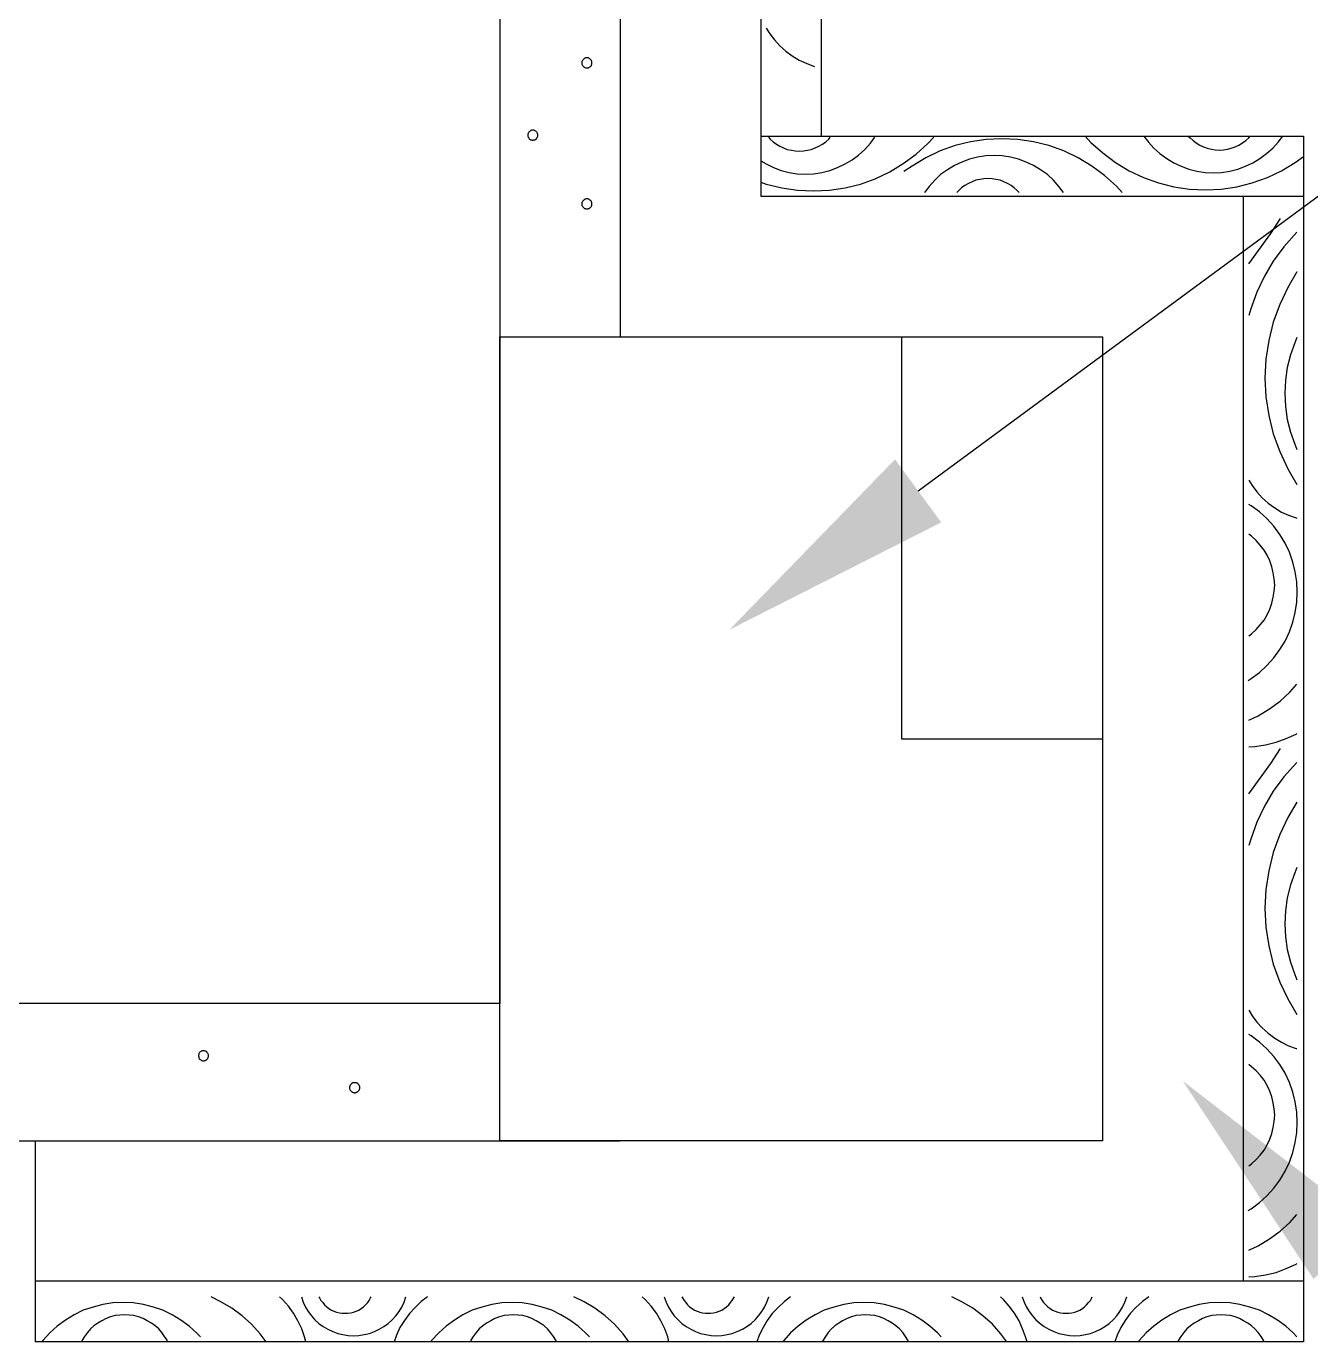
# Model space of a CAD drawing. Header units: metres. Extents: x 0 to 420, y 0 to 297.
# Drawn here: x 280.02 to 323.43, y 152.77 to 197.21 of the extents above; entities that cross this region are included whole.
import ezdxf

# ---------------------------------------------------------------- set-up
doc = ezdxf.new("R2010")
doc.units = ezdxf.units.M

msp = doc.modelspace()

# ---------------------------------------------------------------- linework, layer by layer
for p, q in [((306.88, 226.95), (306.88, 193.5)), ((304.84, 224.91), (304.84, 191.47)), ((300.09, 220.16), (300.09, 186.72)), ((296.03, 215.12), (296.03, 164.2)), ((305.03, 197.15), (305.15, 196.96)), ((305.15, 196.96), (305.31, 196.75)), ((305.31, 196.75), (305.49, 196.55)), ((305.49, 196.55), (305.69, 196.37)), ((310.16, 181.52), (330.41, 196.43)), ((296.03, 196.19), (296.03, 164.2)), ((298.81, 196.04), (298.8, 196.02)), ((298.8, 196.02), (298.8, 196.01)), ((298.8, 196.01), (298.8, 195.99)), ((298.8, 195.99), (298.8, 195.97)), ((298.82, 196.05), (298.81, 196.04)), ((298.83, 196.07), (298.82, 196.05)), ((298.84, 196.08), (298.83, 196.07)), ((298.85, 196.09), (298.84, 196.08)), ((298.86, 196.11), (298.85, 196.09)), ((298.87, 196.12), (298.86, 196.11)), ((298.89, 196.12), (298.87, 196.12)), ((298.9, 196.13), (298.89, 196.12)), ((298.92, 196.14), (298.9, 196.13)), ((298.93, 196.14), (298.92, 196.14)), ((298.95, 196.14), (298.93, 196.14)), ((298.97, 196.14), (298.95, 196.14)), ((298.98, 196.14), (298.97, 196.14)), ((299, 196.14), (298.98, 196.14)), ((299.02, 196.14), (299, 196.14)), ((299.03, 196.13), (299.02, 196.14)), ((299.05, 196.12), (299.03, 196.13)), ((299.06, 196.12), (299.05, 196.12)), ((299.07, 196.11), (299.06, 196.12)), ((299.09, 196.09), (299.07, 196.11)), ((299.1, 196.08), (299.09, 196.09)), ((299.11, 196.07), (299.1, 196.08)), ((299.12, 196.05), (299.11, 196.07)), ((299.12, 196.04), (299.12, 196.05)), ((299.13, 196.02), (299.12, 196.04)), ((299.13, 196.01), (299.13, 196.02)), ((299.14, 195.99), (299.13, 196.01)), ((299.14, 195.97), (299.14, 195.99)), ((305.69, 196.37), (305.9, 196.21)), ((305.9, 196.21), (306.14, 196.07)), ((306.14, 196.07), (306.38, 195.96)), ((298.8, 195.97), (298.8, 195.96)), ((298.8, 195.97), (298.8, 195.97)), ((298.8, 195.96), (298.8, 195.94)), ((298.8, 195.94), (298.8, 195.93)), ((298.8, 195.93), (298.81, 195.91)), ((298.81, 195.91), (298.82, 195.89)), ((298.82, 195.89), (298.83, 195.88)), ((298.83, 195.88), (298.84, 195.87)), ((298.84, 195.87), (298.85, 195.85)), ((298.85, 195.85), (298.86, 195.84)), ((298.86, 195.84), (298.87, 195.83)), ((298.87, 195.83), (298.89, 195.83)), ((298.89, 195.83), (298.9, 195.82)), ((298.9, 195.82), (298.92, 195.81)), ((298.92, 195.81), (298.93, 195.81)), ((298.93, 195.81), (298.95, 195.81)), ((298.95, 195.81), (298.97, 195.81)), ((298.97, 195.81), (298.98, 195.81)), ((298.98, 195.81), (299, 195.81)), ((299, 195.81), (299.02, 195.81)), ((299.02, 195.81), (299.03, 195.82)), ((299.03, 195.82), (299.05, 195.83)), ((299.05, 195.83), (299.06, 195.83)), ((299.06, 195.83), (299.07, 195.84)), ((299.07, 195.84), (299.09, 195.85)), ((299.09, 195.85), (299.1, 195.87)), ((299.1, 195.87), (299.11, 195.88)), ((299.11, 195.88), (299.12, 195.89)), ((299.12, 195.91), (299.13, 195.93)), ((299.12, 195.89), (299.12, 195.91)), ((299.13, 195.94), (299.14, 195.96)), ((299.13, 195.93), (299.13, 195.94)), ((299.14, 195.96), (299.14, 195.97)), ((299.14, 195.97), (299.14, 195.97)), ((306.38, 195.96), (306.63, 195.86)), ((306.63, 195.86), (306.66, 195.85)), ((296.98, 193.58), (296.97, 193.57)), ((296.97, 193.57), (296.97, 193.55)), ((296.97, 193.55), (296.97, 193.53)), ((296.97, 193.53), (296.97, 193.52)), ((296.97, 193.53), (296.97, 193.53)), ((296.97, 193.52), (296.97, 193.5)), ((296.97, 193.5), (296.98, 193.48)), ((296.99, 193.61), (296.98, 193.6)), ((296.98, 193.6), (296.98, 193.58)), ((296.98, 193.48), (296.98, 193.47)), ((296.98, 193.47), (296.99, 193.45)), ((297, 193.63), (296.99, 193.61)), ((296.99, 193.45), (297, 193.44)), ((297.01, 193.64), (297, 193.63)), ((297, 193.44), (297.01, 193.43)), ((297.02, 193.65), (297.01, 193.64)), ((297.01, 193.43), (297.02, 193.41)), ((297.03, 193.66), (297.02, 193.65)), ((297.02, 193.41), (297.03, 193.4)), ((297.05, 193.67), (297.03, 193.66)), ((297.03, 193.4), (297.05, 193.39)), ((297.06, 193.68), (297.05, 193.67)), ((297.05, 193.39), (297.06, 193.38)), ((297.07, 193.69), (297.06, 193.68)), ((297.06, 193.38), (297.07, 193.38)), ((297.09, 193.7), (297.07, 193.69)), ((297.07, 193.38), (297.09, 193.37)), ((297.11, 193.7), (297.09, 193.7)), ((297.09, 193.37), (297.11, 193.37)), ((297.12, 193.7), (297.11, 193.7)), ((297.11, 193.37), (297.12, 193.36)), ((297.14, 193.7), (297.12, 193.7)), ((297.12, 193.36), (297.14, 193.36)), ((297.16, 193.7), (297.14, 193.7)), ((297.14, 193.36), (297.16, 193.36)), ((297.17, 193.7), (297.16, 193.7)), ((297.16, 193.36), (297.17, 193.37)), ((297.19, 193.7), (297.17, 193.7)), ((297.17, 193.37), (297.19, 193.37)), ((297.2, 193.69), (297.19, 193.7)), ((297.19, 193.37), (297.2, 193.38)), ((297.22, 193.68), (297.2, 193.69)), ((297.2, 193.38), (297.22, 193.38)), ((297.23, 193.67), (297.22, 193.68)), ((297.22, 193.38), (297.23, 193.39)), ((297.25, 193.66), (297.23, 193.67)), ((297.23, 193.39), (297.25, 193.4)), ((297.26, 193.65), (297.25, 193.66)), ((297.25, 193.4), (297.26, 193.41)), ((297.27, 193.64), (297.26, 193.65)), ((297.26, 193.41), (297.27, 193.43)), ((297.28, 193.63), (297.27, 193.64)), ((297.27, 193.43), (297.28, 193.44)), ((297.29, 193.61), (297.28, 193.63)), ((297.28, 193.44), (297.29, 193.45)), ((297.3, 193.6), (297.29, 193.61)), ((297.29, 193.45), (297.3, 193.47)), ((297.3, 193.58), (297.3, 193.6)), ((297.31, 193.57), (297.3, 193.58)), ((297.3, 193.48), (297.31, 193.5)), ((297.3, 193.47), (297.3, 193.48)), ((297.31, 193.55), (297.31, 193.57)), ((297.31, 193.53), (297.31, 193.55)), ((297.31, 193.52), (297.31, 193.53)), ((297.31, 193.53), (297.31, 193.53)), ((297.31, 193.5), (297.31, 193.52)), ((304.84, 193.5), (323.18, 193.5)), ((305.1, 193.46), (305.16, 193.4)), ((305.16, 193.4), (305.26, 193.31)), ((307.04, 193.31), (307.14, 193.4)), ((307.14, 193.4), (307.19, 193.46)), ((308.55, 193.26), (308.7, 193.46)), ((310.49, 193.25), (310.69, 193.46)), ((312.46, 193.39), (311.93, 193.31)), ((312.99, 193.41), (312.46, 193.39)), ((313.53, 193.39), (312.99, 193.41)), ((314.06, 193.31), (313.53, 193.39)), ((315.8, 193.5), (316, 193.29)), ((317.79, 193.5), (317.94, 193.3)), ((319.29, 193.5), (319.35, 193.44)), ((319.35, 193.44), (319.45, 193.35)), ((319.45, 193.35), (319.56, 193.27)), ((321.12, 193.27), (321.23, 193.35)), ((321.23, 193.35), (321.33, 193.44)), ((321.33, 193.44), (321.38, 193.5)), ((322.33, 193.3), (322.48, 193.5)), ((323.18, 193.5), (323.18, 152.77)), ((305.26, 193.31), (305.37, 193.23)), ((305.37, 193.23), (305.49, 193.16)), ((305.49, 193.16), (305.61, 193.1)), ((305.61, 193.1), (305.74, 193.05)), ((305.74, 193.05), (305.88, 193.02)), ((305.88, 193.02), (306.01, 193)), ((306.01, 193), (306.15, 192.99)), ((306.15, 192.99), (306.29, 193)), ((306.29, 193), (306.42, 193.02)), ((306.42, 193.02), (306.55, 193.05)), ((306.55, 193.05), (306.68, 193.1)), ((306.68, 193.1), (306.81, 193.16)), ((306.81, 193.16), (306.93, 193.23)), ((306.93, 193.23), (307.04, 193.31)), ((308.15, 192.86), (308.36, 193.05)), ((308.36, 193.05), (308.55, 193.26)), ((309.66, 192.57), (310.09, 192.89)), ((310.09, 192.89), (310.49, 193.25)), ((310.9, 193), (310.42, 192.77)), ((311.41, 193.18), (310.9, 193)), ((311.93, 193.31), (311.41, 193.18)), ((314.58, 193.18), (314.06, 193.31)), ((315.08, 193), (314.58, 193.18)), ((315.57, 192.77), (315.08, 193)), ((316, 193.29), (316.4, 192.93)), ((316.4, 192.93), (316.83, 192.61)), ((317.94, 193.3), (318.13, 193.09)), ((318.13, 193.09), (318.33, 192.91)), ((318.33, 192.91), (318.56, 192.74)), ((319.56, 193.27), (319.68, 193.2)), ((319.68, 193.2), (319.8, 193.14)), ((319.8, 193.14), (319.93, 193.09)), ((319.93, 193.09), (320.07, 193.06)), ((320.07, 193.06), (320.2, 193.04)), ((320.2, 193.04), (320.34, 193.03)), ((320.34, 193.03), (320.48, 193.04)), ((320.48, 193.04), (320.61, 193.06)), ((320.61, 193.06), (320.74, 193.09)), ((320.74, 193.09), (320.87, 193.14)), ((320.87, 193.14), (321, 193.2)), ((321, 193.2), (321.12, 193.27)), ((321.71, 192.74), (321.93, 192.91)), ((321.93, 192.91), (322.14, 193.09)), ((322.14, 193.09), (322.33, 193.3)), ((304.84, 192.66), (305.02, 192.56)), ((305.02, 192.56), (305.27, 192.44)), ((305.27, 192.44), (305.53, 192.34)), ((307.18, 192.34), (307.44, 192.44)), ((307.44, 192.44), (307.69, 192.56)), ((307.69, 192.56), (307.93, 192.7)), ((307.93, 192.7), (308.15, 192.86)), ((309.2, 192.29), (309.66, 192.57)), ((309.96, 192.49), (309.68, 192.3)), ((310.42, 192.77), (309.96, 192.49)), ((311.39, 192.51), (311.15, 192.36)), ((311.64, 192.62), (311.39, 192.51)), ((311.9, 192.72), (311.64, 192.62)), ((312.17, 192.79), (311.9, 192.72)), ((312.45, 192.83), (312.17, 192.79)), ((312.73, 192.84), (312.45, 192.83)), ((313, 192.83), (312.73, 192.84)), ((313.28, 192.79), (313, 192.83)), ((313.55, 192.72), (313.28, 192.79)), ((313.81, 192.62), (313.55, 192.72)), ((314.06, 192.51), (313.81, 192.62)), ((314.3, 192.36), (314.06, 192.51)), ((316.03, 192.49), (315.57, 192.77)), ((316.46, 192.17), (316.03, 192.49)), ((316.83, 192.61), (317.29, 192.33)), ((318.56, 192.74), (318.8, 192.6)), ((318.8, 192.6), (319.05, 192.48)), ((319.05, 192.48), (319.31, 192.38)), ((320.96, 192.38), (321.22, 192.48)), ((321.22, 192.48), (321.47, 192.6)), ((321.47, 192.6), (321.71, 192.74)), ((322.44, 192.33), (322.9, 192.61)), ((322.9, 192.61), (323.18, 192.81)), ((305.53, 192.34), (305.8, 192.27)), ((305.8, 192.27), (306.07, 192.23)), ((306.07, 192.23), (306.35, 192.22)), ((306.35, 192.22), (306.63, 192.23)), ((306.63, 192.23), (306.91, 192.27)), ((306.91, 192.27), (307.18, 192.34)), ((308.21, 191.88), (308.71, 192.06)), ((308.71, 192.06), (309.2, 192.29)), ((310.72, 192.01), (310.53, 191.8)), ((310.92, 192.2), (310.72, 192.01)), ((311.15, 192.36), (310.92, 192.2)), ((312.11, 192.01), (311.99, 191.96)), ((312.25, 192.04), (312.11, 192.01)), ((312.38, 192.06), (312.25, 192.04)), ((312.52, 192.07), (312.38, 192.06)), ((312.66, 192.06), (312.52, 192.07)), ((312.79, 192.04), (312.66, 192.06)), ((312.93, 192.01), (312.79, 192.04)), ((313.06, 191.96), (312.93, 192.01)), ((314.53, 192.2), (314.3, 192.36)), ((314.73, 192.01), (314.53, 192.2)), ((314.92, 191.8), (314.73, 192.01)), ((316.86, 191.81), (316.46, 192.17)), ((317.29, 192.33), (317.78, 192.1)), ((317.78, 192.1), (318.28, 191.92)), ((319.31, 192.38), (319.58, 192.32)), ((319.58, 192.32), (319.86, 192.27)), ((319.86, 192.27), (320.13, 192.26)), ((320.13, 192.26), (320.41, 192.27)), ((320.41, 192.27), (320.69, 192.32)), ((320.69, 192.32), (320.96, 192.38)), ((321.45, 191.92), (321.96, 192.1)), ((321.96, 192.1), (322.44, 192.33)), ((304.84, 191.94), (305.03, 191.88)), ((305.03, 191.88), (305.55, 191.75)), ((305.55, 191.75), (306.08, 191.67)), ((306.08, 191.67), (306.62, 191.65)), ((306.62, 191.65), (307.16, 191.67)), ((307.16, 191.67), (307.69, 191.75)), ((307.69, 191.75), (308.21, 191.88)), ((310.53, 191.8), (310.38, 191.6)), ((311.53, 191.66), (311.47, 191.6)), ((311.63, 191.75), (311.53, 191.66)), ((311.74, 191.83), (311.63, 191.75)), ((311.86, 191.9), (311.74, 191.83)), ((311.99, 191.96), (311.86, 191.9)), ((313.18, 191.9), (313.06, 191.96)), ((313.3, 191.83), (313.18, 191.9)), ((313.41, 191.75), (313.3, 191.83)), ((313.51, 191.66), (313.41, 191.75)), ((313.57, 191.6), (313.51, 191.66)), ((315.07, 191.6), (314.92, 191.8)), ((317.06, 191.6), (316.86, 191.81)), ((318.28, 191.92), (318.8, 191.79)), ((318.8, 191.79), (319.33, 191.71)), ((319.33, 191.71), (319.87, 191.69)), ((319.87, 191.69), (320.4, 191.71)), ((320.4, 191.71), (320.93, 191.79)), ((320.93, 191.79), (321.45, 191.92)), ((298.81, 191.27), (298.8, 191.26)), ((298.8, 191.26), (298.8, 191.24)), ((298.8, 191.24), (298.8, 191.23)), ((298.8, 191.23), (298.8, 191.21)), ((298.8, 191.21), (298.8, 191.19)), ((298.8, 191.21), (298.8, 191.21)), ((298.8, 191.19), (298.8, 191.18)), ((298.8, 191.18), (298.8, 191.16)), ((298.8, 191.16), (298.81, 191.14)), ((298.82, 191.29), (298.81, 191.27)), ((298.81, 191.14), (298.82, 191.13)), ((298.83, 191.3), (298.82, 191.29)), ((298.82, 191.13), (298.83, 191.12)), ((298.84, 191.32), (298.83, 191.3)), ((298.83, 191.12), (298.84, 191.1)), ((298.85, 191.33), (298.84, 191.32)), ((298.84, 191.1), (298.85, 191.09)), ((298.86, 191.34), (298.85, 191.33)), ((298.87, 191.35), (298.86, 191.34)), ((298.89, 191.36), (298.87, 191.35)), ((298.9, 191.37), (298.89, 191.36)), ((298.92, 191.37), (298.9, 191.37)), ((298.93, 191.38), (298.92, 191.37)), ((298.95, 191.38), (298.93, 191.38)), ((298.97, 191.38), (298.95, 191.38)), ((298.98, 191.38), (298.97, 191.38)), ((299, 191.38), (298.98, 191.38)), ((299.02, 191.37), (299, 191.38)), ((299.03, 191.37), (299.02, 191.37)), ((299.05, 191.36), (299.03, 191.37)), ((299.06, 191.35), (299.05, 191.36)), ((299.07, 191.34), (299.06, 191.35)), ((299.09, 191.33), (299.07, 191.34)), ((299.1, 191.32), (299.09, 191.33)), ((299.09, 191.09), (299.1, 191.1)), ((299.11, 191.3), (299.1, 191.32)), ((299.1, 191.1), (299.11, 191.12)), ((299.12, 191.29), (299.11, 191.3)), ((299.11, 191.12), (299.12, 191.13)), ((299.12, 191.27), (299.12, 191.29)), ((299.13, 191.26), (299.12, 191.27)), ((299.12, 191.14), (299.13, 191.16)), ((299.12, 191.13), (299.12, 191.14)), ((299.13, 191.24), (299.13, 191.26)), ((299.14, 191.23), (299.13, 191.24)), ((299.13, 191.18), (299.14, 191.19)), ((299.13, 191.16), (299.13, 191.18)), ((299.14, 191.21), (299.14, 191.23)), ((299.14, 191.19), (299.14, 191.21)), ((299.14, 191.21), (299.14, 191.21)), ((304.84, 191.47), (323.18, 191.47)), ((321.14, 191.47), (321.14, 154.81)), ((298.85, 191.09), (298.86, 191.08)), ((298.86, 191.08), (298.87, 191.07)), ((298.87, 191.07), (298.89, 191.06)), ((298.89, 191.06), (298.9, 191.05)), ((298.9, 191.05), (298.92, 191.05)), ((298.92, 191.05), (298.93, 191.04)), ((298.93, 191.04), (298.95, 191.04)), ((298.95, 191.04), (298.97, 191.04)), ((298.97, 191.04), (298.98, 191.04)), ((298.98, 191.04), (299, 191.04)), ((299, 191.04), (299.02, 191.05)), ((299.02, 191.05), (299.03, 191.05)), ((299.03, 191.05), (299.05, 191.06)), ((299.05, 191.06), (299.06, 191.07)), ((299.06, 191.07), (299.07, 191.08)), ((299.07, 191.08), (299.09, 191.09)), ((322.08, 190.21), (322.41, 190.72)), ((321.34, 189.19), (322.08, 190.21)), ((322.96, 190.25), (322.52, 189.76)), ((322.52, 189.76), (322.16, 189.28)), ((322.16, 189.28), (321.86, 188.77)), ((322.96, 188.92), (322.65, 188.39)), ((321.86, 188.77), (321.6, 188.23)), ((321.6, 188.23), (321.4, 187.66)), ((322.65, 188.39), (322.38, 187.81)), ((321.4, 187.66), (321.34, 187.44)), ((322.38, 187.81), (322.16, 187.21)), ((322.16, 187.21), (322.01, 186.59)), ((296.03, 186.72), (316.39, 186.72)), ((296.03, 159.56), (296.03, 186.72)), ((309.6, 186.72), (309.6, 173.14)), ((316.39, 186.72), (316.39, 159.56)), ((322.96, 186.7), (322.89, 186.52)), ((322.01, 186.59), (321.91, 185.96)), ((322.89, 186.52), (322.74, 186.11)), ((321.91, 185.96), (321.88, 185.32)), ((322.74, 186.11), (322.63, 185.68)), ((321.88, 185.32), (321.91, 184.69)), ((322.63, 185.68), (322.57, 185.25)), ((322.57, 185.25), (322.55, 184.81)), ((321.91, 184.69), (322.01, 184.06)), ((322.55, 184.81), (322.57, 184.37)), ((322.01, 184.06), (322.16, 183.44)), ((322.57, 184.37), (322.63, 183.93)), ((322.63, 183.93), (322.74, 183.5)), ((322.16, 183.44), (322.38, 182.84)), ((322.74, 183.5), (322.89, 183.09)), ((322.38, 182.84), (322.65, 182.26)), ((322.89, 183.09), (322.96, 182.91)), ((322.65, 182.26), (322.96, 181.73)), ((321.34, 181.88), (321.45, 181.7)), ((321.45, 181.7), (321.61, 181.48)), ((321.61, 181.48), (321.79, 181.28)), ((321.41, 181.01), (321.34, 181.06)), ((321.69, 180.81), (321.41, 181.01)), ((321.79, 181.28), (321.99, 181.1)), ((321.99, 181.1), (322.21, 180.94)), ((322.21, 180.94), (322.44, 180.8)), ((321.94, 180.58), (321.69, 180.81)), ((322.18, 180.32), (321.94, 180.58)), ((322.44, 180.8), (322.68, 180.69)), ((322.68, 180.69), (322.93, 180.6)), ((322.93, 180.6), (322.96, 180.59)), ((321.43, 179.98), (321.34, 180.05)), ((322.38, 180.04), (322.18, 180.32)), ((322.56, 179.75), (322.38, 180.04)), ((321.58, 179.84), (321.43, 179.98)), ((321.72, 179.68), (321.58, 179.84)), ((321.85, 179.51), (321.72, 179.68)), ((322.71, 179.44), (322.56, 179.75)), ((321.95, 179.34), (321.85, 179.51)), ((322.04, 179.15), (321.95, 179.34)), ((322.11, 178.95), (322.04, 179.15)), ((322.82, 179.11), (322.71, 179.44)), ((322.9, 178.78), (322.82, 179.11)), ((322.16, 178.75), (322.11, 178.95)), ((322.19, 178.54), (322.16, 178.75)), ((322.96, 178.44), (322.9, 178.78)), ((322.21, 178.33), (322.19, 178.54)), ((322.19, 178.13), (322.21, 178.33)), ((322.97, 178.09), (322.96, 178.44)), ((322.11, 177.72), (322.16, 177.92)), ((322.16, 177.92), (322.19, 178.13)), ((322.96, 177.75), (322.97, 178.09)), ((321.85, 177.15), (321.95, 177.33)), ((321.95, 177.33), (322.04, 177.52)), ((322.04, 177.52), (322.11, 177.72)), ((322.82, 177.08), (322.9, 177.41)), ((322.9, 177.41), (322.96, 177.75)), ((321.58, 176.83), (321.72, 176.99)), ((321.72, 176.99), (321.85, 177.15)), ((322.71, 176.75), (322.82, 177.08)), ((321.34, 176.62), (321.43, 176.69)), ((321.43, 176.69), (321.58, 176.83)), ((322.38, 176.15), (322.56, 176.44)), ((322.56, 176.44), (322.71, 176.75)), ((322.18, 175.87), (322.38, 176.15)), ((321.69, 175.38), (321.94, 175.61)), ((321.94, 175.61), (322.18, 175.87)), ((321.31, 175.11), (321.41, 175.18)), ((321.41, 175.18), (321.69, 175.38)), ((322.39, 174.41), (322.72, 174.71)), ((322.72, 174.71), (322.96, 174.98)), ((322.03, 174.15), (322.39, 174.41)), ((321.34, 173.77), (321.65, 173.92)), ((321.65, 173.92), (322.03, 174.15)), ((322.93, 173.3), (322.96, 173.32)), ((309.6, 173.14), (316.39, 173.14)), ((321.34, 172.87), (321.54, 172.88)), ((321.54, 172.88), (321.9, 172.94)), ((321.9, 172.94), (322.26, 173.03)), ((322.26, 173.03), (322.6, 173.15)), ((322.6, 173.15), (322.93, 173.3)), ((322.08, 172.3), (322.41, 172.81)), ((321.34, 171.28), (322.08, 172.3)), ((322.96, 172.34), (322.52, 171.85)), ((322.52, 171.85), (322.16, 171.37)), ((322.16, 171.37), (321.86, 170.86)), ((321.86, 170.86), (321.6, 170.32)), ((322.96, 171), (322.65, 170.48)), ((321.6, 170.32), (321.4, 169.75)), ((322.65, 170.48), (322.38, 169.9)), ((322.38, 169.9), (322.16, 169.3)), ((321.4, 169.75), (321.34, 169.53)), ((322.16, 169.3), (322.01, 168.68)), ((322.01, 168.68), (321.91, 168.05)), ((322.89, 168.61), (322.74, 168.2)), ((322.96, 168.79), (322.89, 168.61)), ((321.91, 168.05), (321.88, 167.41)), ((322.74, 168.2), (322.63, 167.77)), ((322.63, 167.77), (322.57, 167.33)), ((321.88, 167.41), (321.91, 166.77)), ((322.57, 167.33), (322.55, 166.89)), ((321.91, 166.77), (322.01, 166.14)), ((322.55, 166.89), (322.57, 166.45)), ((322.57, 166.45), (322.63, 166.02)), ((322.01, 166.14), (322.16, 165.52)), ((322.63, 166.02), (322.74, 165.59)), ((322.16, 165.52), (322.38, 164.92)), ((322.74, 165.59), (322.89, 165.18)), ((322.38, 164.92), (322.65, 164.35)), ((322.89, 165.18), (322.96, 165)), ((296.03, 164.2), (237.87, 164.2)), ((322.65, 164.35), (322.96, 163.82)), ((321.34, 163.97), (321.45, 163.78)), ((321.45, 163.78), (321.61, 163.57)), ((321.61, 163.57), (321.79, 163.37)), ((321.41, 163.1), (321.34, 163.15)), ((321.69, 162.89), (321.41, 163.1)), ((321.79, 163.37), (321.99, 163.19)), ((321.99, 163.19), (322.21, 163.03)), ((321.94, 162.66), (321.69, 162.89)), ((322.18, 162.41), (321.94, 162.66)), ((322.21, 163.03), (322.44, 162.89)), ((322.44, 162.89), (322.68, 162.77)), ((322.68, 162.77), (322.93, 162.68)), ((322.93, 162.68), (322.96, 162.67)), ((285.85, 162.46), (285.84, 162.45)), ((285.84, 162.45), (285.84, 162.43)), ((285.84, 162.43), (285.84, 162.41)), ((285.84, 162.43), (285.84, 162.43)), ((285.84, 162.41), (285.85, 162.4)), ((285.86, 162.51), (285.85, 162.49)), ((285.85, 162.49), (285.85, 162.48)), ((285.85, 162.48), (285.85, 162.46)), ((285.85, 162.4), (285.85, 162.38)), ((285.85, 162.38), (285.85, 162.36)), ((285.85, 162.36), (285.86, 162.35)), ((285.87, 162.52), (285.86, 162.51)), ((285.86, 162.35), (285.87, 162.33)), ((285.88, 162.54), (285.87, 162.52)), ((285.87, 162.33), (285.88, 162.32)), ((285.89, 162.55), (285.88, 162.54)), ((285.88, 162.32), (285.89, 162.31)), ((285.9, 162.56), (285.89, 162.55)), ((285.89, 162.31), (285.9, 162.3)), ((285.92, 162.57), (285.9, 162.56)), ((285.9, 162.3), (285.92, 162.29)), ((285.93, 162.58), (285.92, 162.57)), ((285.92, 162.29), (285.93, 162.28)), ((285.95, 162.59), (285.93, 162.58)), ((285.93, 162.28), (285.95, 162.27)), ((285.96, 162.59), (285.95, 162.59)), ((285.95, 162.27), (285.96, 162.27)), ((285.98, 162.6), (285.96, 162.59)), ((285.96, 162.27), (285.98, 162.26)), ((285.99, 162.6), (285.98, 162.6)), ((285.98, 162.26), (285.99, 162.26)), ((286.01, 162.6), (285.99, 162.6)), ((285.99, 162.26), (286.01, 162.26)), ((286.03, 162.6), (286.01, 162.6)), ((286.01, 162.26), (286.03, 162.26)), ((286.04, 162.6), (286.03, 162.6)), ((286.03, 162.26), (286.04, 162.26)), ((286.06, 162.59), (286.04, 162.6)), ((286.04, 162.26), (286.06, 162.27)), ((286.08, 162.59), (286.06, 162.59)), ((286.06, 162.27), (286.08, 162.27)), ((286.09, 162.58), (286.08, 162.59)), ((286.08, 162.27), (286.09, 162.28)), ((286.11, 162.57), (286.09, 162.58)), ((286.09, 162.28), (286.11, 162.29)), ((286.12, 162.56), (286.11, 162.57)), ((286.11, 162.29), (286.12, 162.3)), ((286.13, 162.55), (286.12, 162.56)), ((286.12, 162.3), (286.13, 162.31)), ((286.14, 162.54), (286.13, 162.55)), ((286.13, 162.31), (286.14, 162.32)), ((286.15, 162.52), (286.14, 162.54)), ((286.14, 162.32), (286.15, 162.33)), ((286.16, 162.51), (286.15, 162.52)), ((286.15, 162.33), (286.16, 162.35)), ((286.17, 162.49), (286.16, 162.51)), ((286.16, 162.35), (286.17, 162.36)), ((286.17, 162.48), (286.17, 162.49)), ((286.18, 162.46), (286.17, 162.48)), ((286.17, 162.38), (286.18, 162.4)), ((286.17, 162.36), (286.17, 162.38)), ((286.18, 162.45), (286.18, 162.46)), ((286.18, 162.43), (286.18, 162.45)), ((286.18, 162.41), (286.18, 162.43)), ((286.18, 162.43), (286.18, 162.43)), ((286.18, 162.4), (286.18, 162.41)), ((322.38, 162.13), (322.18, 162.41)), ((321.43, 162.06), (321.34, 162.14)), ((321.58, 161.92), (321.43, 162.06)), ((321.72, 161.77), (321.58, 161.92)), ((321.85, 161.6), (321.72, 161.77)), ((322.56, 161.84), (322.38, 162.13)), ((322.71, 161.53), (322.56, 161.84)), ((290.96, 161.4), (290.95, 161.39)), ((290.95, 161.39), (290.95, 161.37)), ((290.95, 161.37), (290.95, 161.35)), ((290.95, 161.35), (290.95, 161.34)), ((290.95, 161.35), (290.95, 161.35)), ((290.95, 161.34), (290.95, 161.32)), ((290.95, 161.32), (290.96, 161.3)), ((290.97, 161.43), (290.96, 161.42)), ((290.96, 161.42), (290.96, 161.4)), ((290.98, 161.45), (290.97, 161.43)), ((290.99, 161.46), (290.98, 161.45)), ((291, 161.47), (290.99, 161.46)), ((291.01, 161.49), (291, 161.47)), ((291.03, 161.49), (291.01, 161.49)), ((291.04, 161.5), (291.03, 161.49)), ((291.05, 161.51), (291.04, 161.5)), ((291.07, 161.52), (291.05, 161.51)), ((291.09, 161.52), (291.07, 161.52)), ((291.1, 161.52), (291.09, 161.52)), ((291.12, 161.52), (291.1, 161.52)), ((291.14, 161.52), (291.12, 161.52)), ((291.15, 161.52), (291.14, 161.52)), ((291.17, 161.52), (291.15, 161.52)), ((291.18, 161.51), (291.17, 161.52)), ((291.2, 161.5), (291.18, 161.51)), ((291.21, 161.49), (291.2, 161.5)), ((291.23, 161.49), (291.21, 161.49)), ((291.24, 161.47), (291.23, 161.49)), ((291.25, 161.46), (291.24, 161.47)), ((291.26, 161.45), (291.25, 161.46)), ((291.27, 161.43), (291.26, 161.45)), ((291.28, 161.42), (291.27, 161.43)), ((291.28, 161.4), (291.28, 161.42)), ((291.29, 161.39), (291.28, 161.4)), ((291.28, 161.3), (291.29, 161.32)), ((291.29, 161.37), (291.29, 161.39)), ((291.29, 161.35), (291.29, 161.37)), ((291.29, 161.34), (291.29, 161.35)), ((291.29, 161.35), (291.29, 161.35)), ((291.29, 161.32), (291.29, 161.34)), ((321.95, 161.42), (321.85, 161.6)), ((322.04, 161.23), (321.95, 161.42)), ((322.82, 161.2), (322.71, 161.53)), ((290.96, 161.3), (290.96, 161.29)), ((290.96, 161.29), (290.97, 161.27)), ((290.97, 161.27), (290.98, 161.26)), ((290.98, 161.26), (290.99, 161.25)), ((290.99, 161.25), (291, 161.23)), ((291, 161.23), (291.01, 161.22)), ((291.01, 161.22), (291.03, 161.21)), ((291.03, 161.21), (291.04, 161.2)), ((291.04, 161.2), (291.05, 161.2)), ((291.05, 161.2), (291.07, 161.19)), ((291.07, 161.19), (291.09, 161.19)), ((291.09, 161.19), (291.1, 161.18)), ((291.1, 161.18), (291.12, 161.18)), ((291.12, 161.18), (291.14, 161.18)), ((291.14, 161.18), (291.15, 161.19)), ((291.15, 161.19), (291.17, 161.19)), ((291.17, 161.19), (291.18, 161.2)), ((291.18, 161.2), (291.2, 161.2)), ((291.2, 161.2), (291.21, 161.21)), ((291.21, 161.21), (291.23, 161.22)), ((291.23, 161.22), (291.24, 161.23)), ((291.24, 161.23), (291.25, 161.25)), ((291.25, 161.25), (291.26, 161.26)), ((291.26, 161.26), (291.27, 161.27)), ((291.27, 161.27), (291.28, 161.29)), ((291.28, 161.29), (291.28, 161.3)), ((322.11, 161.04), (322.04, 161.23)), ((322.16, 160.84), (322.11, 161.04)), ((322.9, 160.87), (322.82, 161.2)), ((322.19, 160.63), (322.16, 160.84)), ((322.21, 160.42), (322.19, 160.63)), ((322.96, 160.53), (322.9, 160.87)), ((322.97, 160.18), (322.96, 160.53)), ((322.11, 159.8), (322.16, 160.01)), ((322.16, 160.01), (322.19, 160.21)), ((322.19, 160.21), (322.21, 160.42)), ((322.96, 159.84), (322.97, 160.18)), ((238.27, 159.56), (300.09, 159.56)), ((280.33, 159.56), (280.33, 152.77)), ((316.39, 159.56), (296.03, 159.56)), ((321.95, 159.42), (322.04, 159.61)), ((322.04, 159.61), (322.11, 159.8)), ((322.9, 159.5), (322.96, 159.84)), ((321.72, 159.07), (321.85, 159.24)), ((321.85, 159.24), (321.95, 159.42)), ((322.71, 158.84), (322.82, 159.16)), ((322.82, 159.16), (322.9, 159.5)), ((321.34, 158.71), (321.43, 158.78)), ((321.43, 158.78), (321.58, 158.92)), ((321.58, 158.92), (321.72, 159.07)), ((322.56, 158.53), (322.71, 158.84)), ((322.18, 157.96), (322.38, 158.23)), ((322.38, 158.23), (322.56, 158.53)), ((321.94, 157.7), (322.18, 157.96)), ((321.41, 157.26), (321.69, 157.47)), ((321.69, 157.47), (321.94, 157.7)), ((321.31, 157.2), (321.41, 157.26)), ((322.72, 156.8), (322.96, 157.07)), ((322.03, 156.24), (322.39, 156.5)), ((322.39, 156.5), (322.72, 156.8)), ((321.34, 155.86), (321.65, 156.01)), ((321.65, 156.01), (322.03, 156.24)), ((321.9, 155.03), (322.26, 155.11)), ((322.26, 155.11), (322.6, 155.24)), ((322.6, 155.24), (322.93, 155.39)), ((322.93, 155.39), (322.96, 155.41)), ((323.18, 154.81), (280.33, 154.81)), ((321.34, 154.96), (321.54, 154.97)), ((321.54, 154.97), (321.9, 155.03)), ((286.6, 154.12), (286.27, 154.28)), ((288.68, 154.19), (288.58, 154.28)), ((289.32, 154.28), (289.38, 154.11)), ((289.91, 154.28), (289.93, 154.25)), ((289.93, 154.25), (289.98, 154.16)), ((291.61, 154.16), (291.66, 154.25)), ((291.66, 154.25), (291.68, 154.28)), ((292.79, 154.11), (292.85, 154.28)), ((292.85, 154.28), (292.85, 154.28)), ((293.58, 154.28), (293.37, 154.13)), ((298.87, 154.12), (298.53, 154.28)), ((300.94, 154.19), (300.84, 154.28)), ((301.58, 154.28), (301.65, 154.11)), ((302.18, 154.28), (302.2, 154.25)), ((302.2, 154.25), (302.25, 154.16)), ((303.88, 154.16), (303.93, 154.25)), ((303.93, 154.25), (303.95, 154.28)), ((305.05, 154.11), (305.11, 154.28)), ((305.11, 154.28), (305.11, 154.28)), ((305.85, 154.28), (305.64, 154.13)), ((311.64, 154.12), (311.3, 154.28)), ((313.04, 154.19), (312.94, 154.28)), ((313.68, 154.28), (313.74, 154.11)), ((314.28, 154.28), (314.3, 154.25)), ((314.3, 154.25), (314.35, 154.16)), ((315.98, 154.16), (316.03, 154.25)), ((316.03, 154.25), (316.04, 154.28)), ((317.15, 154.11), (317.21, 154.28)), ((317.21, 154.28), (317.21, 154.28)), ((317.95, 154.28), (317.74, 154.13)), ((281.95, 153.83), (281.64, 153.68)), ((282.28, 153.94), (281.95, 153.83)), ((282.61, 154.03), (282.28, 153.94)), ((282.95, 154.08), (282.61, 154.03)), ((283.3, 154.09), (282.95, 154.08)), ((283.64, 154.08), (283.3, 154.09)), ((283.98, 154.03), (283.64, 154.08)), ((284.32, 153.94), (283.98, 154.03)), ((284.64, 153.83), (284.32, 153.94)), ((284.95, 153.68), (284.64, 153.83)), ((286.97, 153.9), (286.6, 154.12)), ((287.32, 153.64), (286.97, 153.9)), ((288.88, 153.97), (288.68, 154.19)), ((289.05, 153.73), (288.88, 153.97)), ((289.38, 154.11), (289.46, 153.94)), ((289.46, 153.94), (289.55, 153.79)), ((289.55, 153.79), (289.66, 153.64)), ((289.98, 154.16), (290.04, 154.09)), ((290.04, 154.09), (290.1, 154.01)), ((290.1, 154.01), (290.18, 153.95)), ((290.18, 153.95), (290.25, 153.89)), ((290.25, 153.89), (290.34, 153.84)), ((290.34, 153.84), (290.42, 153.8)), ((290.42, 153.8), (290.51, 153.77)), ((290.51, 153.77), (290.61, 153.75)), ((290.99, 153.75), (291.08, 153.77)), ((291.08, 153.77), (291.17, 153.8)), ((291.17, 153.8), (291.26, 153.84)), ((291.26, 153.84), (291.34, 153.89)), ((291.34, 153.89), (291.42, 153.95)), ((291.42, 153.95), (291.49, 154.01)), ((291.49, 154.01), (291.56, 154.09)), ((291.56, 154.09), (291.61, 154.16)), ((292.51, 153.64), (292.62, 153.79)), ((292.62, 153.79), (292.71, 153.94)), ((292.71, 153.94), (292.79, 154.11)), ((293.16, 153.93), (292.97, 153.72)), ((293.37, 154.13), (293.16, 153.93)), ((295.09, 153.83), (294.78, 153.68)), ((295.42, 153.94), (295.09, 153.83)), ((295.75, 154.03), (295.42, 153.94)), ((296.09, 154.08), (295.75, 154.03)), ((296.44, 154.09), (296.09, 154.08)), ((296.78, 154.08), (296.44, 154.09)), ((297.12, 154.03), (296.78, 154.08)), ((297.46, 153.94), (297.12, 154.03)), ((297.78, 153.83), (297.46, 153.94)), ((298.09, 153.68), (297.78, 153.83)), ((299.24, 153.9), (298.87, 154.12)), ((299.59, 153.64), (299.24, 153.9)), ((301.14, 153.97), (300.94, 154.19)), ((301.32, 153.73), (301.14, 153.97)), ((301.65, 154.11), (301.72, 153.94)), ((301.72, 153.94), (301.82, 153.79)), ((301.82, 153.79), (301.92, 153.64)), ((302.25, 154.16), (302.31, 154.09)), ((302.31, 154.09), (302.37, 154.01)), ((302.37, 154.01), (302.44, 153.95)), ((302.44, 153.95), (302.52, 153.89)), ((302.52, 153.89), (302.6, 153.84)), ((302.6, 153.84), (302.69, 153.8)), ((302.69, 153.8), (302.78, 153.77)), ((302.78, 153.77), (302.87, 153.75)), ((303.25, 153.75), (303.35, 153.77)), ((303.35, 153.77), (303.44, 153.8)), ((303.44, 153.8), (303.53, 153.84)), ((303.53, 153.84), (303.61, 153.89)), ((303.61, 153.89), (303.69, 153.95)), ((303.69, 153.95), (303.76, 154.01)), ((303.76, 154.01), (303.82, 154.09)), ((303.82, 154.09), (303.88, 154.16)), ((304.77, 153.64), (304.88, 153.79)), ((304.88, 153.79), (304.97, 153.94)), ((304.97, 153.94), (305.05, 154.11)), ((305.43, 153.93), (305.23, 153.72)), ((305.64, 154.13), (305.43, 153.93)), ((306.99, 153.83), (306.68, 153.68)), ((307.31, 153.94), (306.99, 153.83)), ((307.65, 154.03), (307.31, 153.94)), ((307.99, 154.08), (307.65, 154.03)), ((308.33, 154.09), (307.99, 154.08)), ((308.68, 154.08), (308.33, 154.09)), ((309.02, 154.03), (308.68, 154.08)), ((309.35, 153.94), (309.02, 154.03)), ((309.68, 153.83), (309.35, 153.94)), ((309.99, 153.68), (309.68, 153.83)), ((312.01, 153.9), (311.64, 154.12)), ((312.35, 153.64), (312.01, 153.9)), ((313.24, 153.97), (313.04, 154.19)), ((313.42, 153.73), (313.24, 153.97)), ((313.74, 154.11), (313.82, 153.94)), ((313.82, 153.94), (313.91, 153.79)), ((313.91, 153.79), (314.02, 153.64)), ((314.35, 154.16), (314.4, 154.09)), ((314.4, 154.09), (314.47, 154.01)), ((314.47, 154.01), (314.54, 153.95)), ((314.54, 153.95), (314.62, 153.89)), ((314.62, 153.89), (314.7, 153.84)), ((314.7, 153.84), (314.79, 153.8)), ((314.79, 153.8), (314.88, 153.77)), ((314.88, 153.77), (314.97, 153.75)), ((315.35, 153.75), (315.45, 153.77)), ((315.45, 153.77), (315.54, 153.8)), ((315.54, 153.8), (315.62, 153.84)), ((315.62, 153.84), (315.71, 153.89)), ((315.71, 153.89), (315.78, 153.95)), ((315.78, 153.95), (315.85, 154.01)), ((315.85, 154.01), (315.92, 154.09)), ((315.92, 154.09), (315.98, 154.16)), ((316.87, 153.64), (316.98, 153.79)), ((316.98, 153.79), (317.07, 153.94)), ((317.07, 153.94), (317.15, 154.11)), ((317.52, 153.93), (317.33, 153.72)), ((317.74, 154.13), (317.52, 153.93)), ((319, 153.83), (318.69, 153.68)), ((319.33, 153.94), (319, 153.83)), ((319.66, 154.03), (319.33, 153.94)), ((320, 154.08), (319.66, 154.03)), ((320.35, 154.09), (320, 154.08)), ((320.69, 154.08), (320.35, 154.09)), ((321.03, 154.03), (320.69, 154.08)), ((321.37, 153.94), (321.03, 154.03)), ((321.69, 153.83), (321.37, 153.94)), ((322, 153.68), (321.69, 153.83)), ((281.35, 153.5), (281.07, 153.3)), ((281.64, 153.68), (281.35, 153.5)), ((282.44, 153.4), (282.31, 153.31)), ((282.58, 153.48), (282.44, 153.4)), ((282.72, 153.55), (282.58, 153.48)), ((282.87, 153.61), (282.72, 153.55)), ((283.03, 153.65), (282.87, 153.61)), ((283.19, 153.67), (283.03, 153.65)), ((283.34, 153.68), (283.19, 153.67)), ((283.5, 153.67), (283.34, 153.68)), ((283.66, 153.65), (283.5, 153.67)), ((283.82, 153.61), (283.66, 153.65)), ((283.97, 153.55), (283.82, 153.61)), ((284.11, 153.48), (283.97, 153.55)), ((284.25, 153.4), (284.11, 153.48)), ((284.38, 153.31), (284.25, 153.4)), ((285.25, 153.5), (284.95, 153.68)), ((285.53, 153.3), (285.25, 153.5)), ((287.64, 153.36), (287.32, 153.64)), ((287.93, 153.04), (287.64, 153.36)), ((289.2, 153.48), (289.05, 153.73)), ((289.33, 153.21), (289.2, 153.48)), ((289.66, 153.64), (289.78, 153.51)), ((289.78, 153.51), (289.91, 153.39)), ((289.91, 153.39), (290.06, 153.28)), ((290.61, 153.75), (290.7, 153.73)), ((290.7, 153.73), (290.8, 153.73)), ((290.8, 153.73), (290.89, 153.73)), ((290.89, 153.73), (290.99, 153.75)), ((292.11, 153.28), (292.25, 153.39)), ((292.25, 153.39), (292.39, 153.51)), ((292.39, 153.51), (292.51, 153.64)), ((292.8, 153.49), (292.65, 153.25)), ((292.97, 153.72), (292.8, 153.49)), ((294.49, 153.5), (294.21, 153.3)), ((294.78, 153.68), (294.49, 153.5)), ((295.58, 153.4), (295.45, 153.31)), ((295.72, 153.48), (295.58, 153.4)), ((295.86, 153.55), (295.72, 153.48)), ((296.01, 153.61), (295.86, 153.55)), ((296.17, 153.65), (296.01, 153.61)), ((296.33, 153.67), (296.17, 153.65)), ((296.48, 153.68), (296.33, 153.67)), ((296.64, 153.67), (296.48, 153.68)), ((296.8, 153.65), (296.64, 153.67)), ((296.96, 153.61), (296.8, 153.65)), ((297.11, 153.55), (296.96, 153.61)), ((297.25, 153.48), (297.11, 153.55)), ((297.39, 153.4), (297.25, 153.48)), ((297.52, 153.31), (297.39, 153.4)), ((298.39, 153.5), (298.09, 153.68)), ((298.67, 153.3), (298.39, 153.5)), ((299.9, 153.36), (299.59, 153.64)), ((300.19, 153.04), (299.9, 153.36)), ((301.47, 153.48), (301.32, 153.73)), ((301.6, 153.21), (301.47, 153.48)), ((301.92, 153.64), (302.05, 153.51)), ((302.05, 153.51), (302.18, 153.39)), ((302.18, 153.39), (302.32, 153.28)), ((302.87, 153.75), (302.97, 153.73)), ((302.97, 153.73), (303.06, 153.73)), ((303.06, 153.73), (303.16, 153.73)), ((303.16, 153.73), (303.25, 153.75)), ((304.37, 153.28), (304.52, 153.39)), ((304.52, 153.39), (304.65, 153.51)), ((304.65, 153.51), (304.77, 153.64)), ((305.06, 153.49), (304.92, 153.25)), ((305.23, 153.72), (305.06, 153.49)), ((306.38, 153.5), (306.11, 153.3)), ((306.68, 153.68), (306.38, 153.5)), ((307.48, 153.4), (307.35, 153.31)), ((307.61, 153.48), (307.48, 153.4)), ((307.76, 153.55), (307.61, 153.48)), ((307.91, 153.61), (307.76, 153.55)), ((308.06, 153.65), (307.91, 153.61)), ((308.22, 153.67), (308.06, 153.65)), ((308.38, 153.68), (308.22, 153.67)), ((308.54, 153.67), (308.38, 153.68)), ((308.7, 153.65), (308.54, 153.67)), ((308.85, 153.61), (308.7, 153.65)), ((309, 153.55), (308.85, 153.61)), ((309.15, 153.48), (309, 153.55)), ((309.28, 153.4), (309.15, 153.48)), ((309.41, 153.31), (309.28, 153.4)), ((310.28, 153.5), (309.99, 153.68)), ((310.56, 153.3), (310.28, 153.5)), ((312.67, 153.36), (312.35, 153.64)), ((312.96, 153.04), (312.67, 153.36)), ((313.57, 153.48), (313.42, 153.73)), ((313.69, 153.21), (313.57, 153.48)), ((314.02, 153.64), (314.14, 153.51)), ((314.14, 153.51), (314.28, 153.39)), ((314.28, 153.39), (314.42, 153.28)), ((314.97, 153.75), (315.06, 153.73)), ((315.06, 153.73), (315.16, 153.73)), ((315.16, 153.73), (315.26, 153.73)), ((315.26, 153.73), (315.35, 153.75)), ((316.47, 153.28), (316.62, 153.39)), ((316.62, 153.39), (316.75, 153.51)), ((316.75, 153.51), (316.87, 153.64)), ((317.16, 153.49), (317.01, 153.25)), ((317.33, 153.72), (317.16, 153.49)), ((318.4, 153.5), (318.12, 153.3)), ((318.69, 153.68), (318.4, 153.5)), ((319.49, 153.4), (319.36, 153.31)), ((319.63, 153.48), (319.49, 153.4)), ((319.77, 153.55), (319.63, 153.48)), ((319.92, 153.61), (319.77, 153.55)), ((320.08, 153.65), (319.92, 153.61)), ((320.23, 153.67), (320.08, 153.65)), ((320.39, 153.68), (320.23, 153.67)), ((320.55, 153.67), (320.39, 153.68)), ((320.71, 153.65), (320.55, 153.67)), ((320.87, 153.61), (320.71, 153.65)), ((321.02, 153.55), (320.87, 153.61)), ((321.16, 153.48), (321.02, 153.55)), ((321.3, 153.4), (321.16, 153.48)), ((321.43, 153.31), (321.3, 153.4)), ((322.3, 153.5), (322, 153.68)), ((322.58, 153.3), (322.3, 153.5)), ((280.82, 153.07), (280.58, 152.81)), ((281.07, 153.3), (280.82, 153.07)), ((281.99, 152.95), (281.91, 152.82)), ((282.09, 153.08), (281.99, 152.95)), ((282.19, 153.2), (282.09, 153.08)), ((282.31, 153.31), (282.19, 153.2)), ((284.5, 153.2), (284.38, 153.31)), ((284.6, 153.08), (284.5, 153.2)), ((284.7, 152.95), (284.6, 153.08)), ((284.78, 152.82), (284.7, 152.95)), ((285.78, 153.07), (285.53, 153.3)), ((285.91, 152.93), (285.78, 153.07)), ((288.13, 152.77), (287.93, 153.04)), ((289.43, 152.93), (289.33, 153.21)), ((289.47, 152.77), (289.43, 152.93)), ((290.06, 153.28), (290.21, 153.19)), ((290.21, 153.19), (290.38, 153.11)), ((290.38, 153.11), (290.55, 153.05)), ((290.55, 153.05), (290.72, 153.01)), ((290.72, 153.01), (290.9, 152.98)), ((290.9, 152.98), (291.08, 152.97)), ((291.08, 152.97), (291.26, 152.98)), ((291.26, 152.98), (291.44, 153.01)), ((291.44, 153.01), (291.62, 153.05)), ((291.62, 153.05), (291.79, 153.11)), ((291.79, 153.11), (291.95, 153.19)), ((291.95, 153.19), (292.11, 153.28)), ((292.53, 152.99), (292.45, 152.77)), ((292.65, 153.25), (292.53, 152.99)), ((293.96, 153.07), (293.72, 152.81)), ((294.21, 153.3), (293.96, 153.07)), ((295.13, 152.95), (295.05, 152.82)), ((295.23, 153.08), (295.13, 152.95)), ((295.33, 153.2), (295.23, 153.08)), ((295.45, 153.31), (295.33, 153.2)), ((297.64, 153.2), (297.52, 153.31)), ((297.74, 153.08), (297.64, 153.2)), ((297.84, 152.95), (297.74, 153.08)), ((297.92, 152.82), (297.84, 152.95)), ((298.92, 153.07), (298.67, 153.3)), ((299.05, 152.93), (298.92, 153.07)), ((300.39, 152.77), (300.19, 153.04)), ((301.7, 152.93), (301.6, 153.21)), ((301.74, 152.77), (301.7, 152.93)), ((302.32, 153.28), (302.48, 153.19)), ((302.48, 153.19), (302.64, 153.11)), ((302.64, 153.11), (302.81, 153.05)), ((302.81, 153.05), (302.99, 153.01)), ((302.99, 153.01), (303.17, 152.98)), ((303.17, 152.98), (303.35, 152.97)), ((303.35, 152.97), (303.53, 152.98)), ((303.53, 152.98), (303.71, 153.01)), ((303.71, 153.01), (303.88, 153.05)), ((303.88, 153.05), (304.05, 153.11)), ((304.05, 153.11), (304.22, 153.19)), ((304.22, 153.19), (304.37, 153.28)), ((304.79, 152.99), (304.71, 152.77)), ((304.92, 153.25), (304.79, 152.99)), ((305.85, 153.07), (305.62, 152.81)), ((306.11, 153.3), (305.85, 153.07)), ((307.03, 152.95), (306.95, 152.82)), ((307.12, 153.08), (307.03, 152.95)), ((307.23, 153.2), (307.12, 153.08)), ((307.35, 153.31), (307.23, 153.2)), ((309.53, 153.2), (309.41, 153.31)), ((309.64, 153.08), (309.53, 153.2)), ((309.73, 152.95), (309.64, 153.08)), ((309.81, 152.82), (309.73, 152.95)), ((310.82, 153.07), (310.56, 153.3)), ((310.94, 152.93), (310.82, 153.07)), ((313.16, 152.77), (312.96, 153.04)), ((313.79, 152.93), (313.69, 153.21)), ((313.84, 152.77), (313.79, 152.93)), ((314.42, 153.28), (314.58, 153.19)), ((314.58, 153.19), (314.74, 153.11)), ((314.74, 153.11), (314.91, 153.05)), ((314.91, 153.05), (315.09, 153.01)), ((315.09, 153.01), (315.27, 152.98)), ((315.27, 152.98), (315.45, 152.97)), ((315.45, 152.97), (315.63, 152.98)), ((315.63, 152.98), (315.81, 153.01)), ((315.81, 153.01), (315.98, 153.05)), ((315.98, 153.05), (316.15, 153.11)), ((316.15, 153.11), (316.32, 153.19)), ((316.32, 153.19), (316.47, 153.28)), ((316.89, 152.99), (316.81, 152.77)), ((317.01, 153.25), (316.89, 152.99)), ((317.86, 153.07), (317.63, 152.81)), ((318.12, 153.3), (317.86, 153.07)), ((319.04, 152.95), (318.96, 152.82)), ((319.14, 153.08), (319.04, 152.95)), ((319.24, 153.2), (319.14, 153.08)), ((319.36, 153.31), (319.24, 153.2)), ((321.54, 153.2), (321.43, 153.31)), ((321.65, 153.08), (321.54, 153.2)), ((321.75, 152.95), (321.65, 153.08)), ((321.83, 152.82), (321.75, 152.95)), ((322.83, 153.07), (322.58, 153.3)), ((322.96, 152.93), (322.83, 153.07)), ((323.18, 152.77), (280.33, 152.77)), ((280.58, 152.81), (280.55, 152.77)), ((281.91, 152.82), (281.89, 152.77)), ((284.8, 152.77), (284.78, 152.82)), ((293.72, 152.81), (293.69, 152.77)), ((295.05, 152.82), (295.03, 152.77)), ((297.94, 152.77), (297.92, 152.82)), ((305.62, 152.81), (305.59, 152.77)), ((306.95, 152.82), (306.92, 152.77)), ((309.84, 152.77), (309.81, 152.82)), ((317.63, 152.81), (317.6, 152.77)), ((318.96, 152.82), (318.94, 152.77)), ((321.85, 152.77), (321.83, 152.82))]:
    msp.add_line(p, q)
for points in [[(310.94, 180.45), (303.78, 176.82), (309.38, 182.58)], [(323.52, 154.89), (319.1, 161.58), (325.46, 156.68)]]:
    msp.add_solid(points)

doc.saveas('drawing.dxf')
